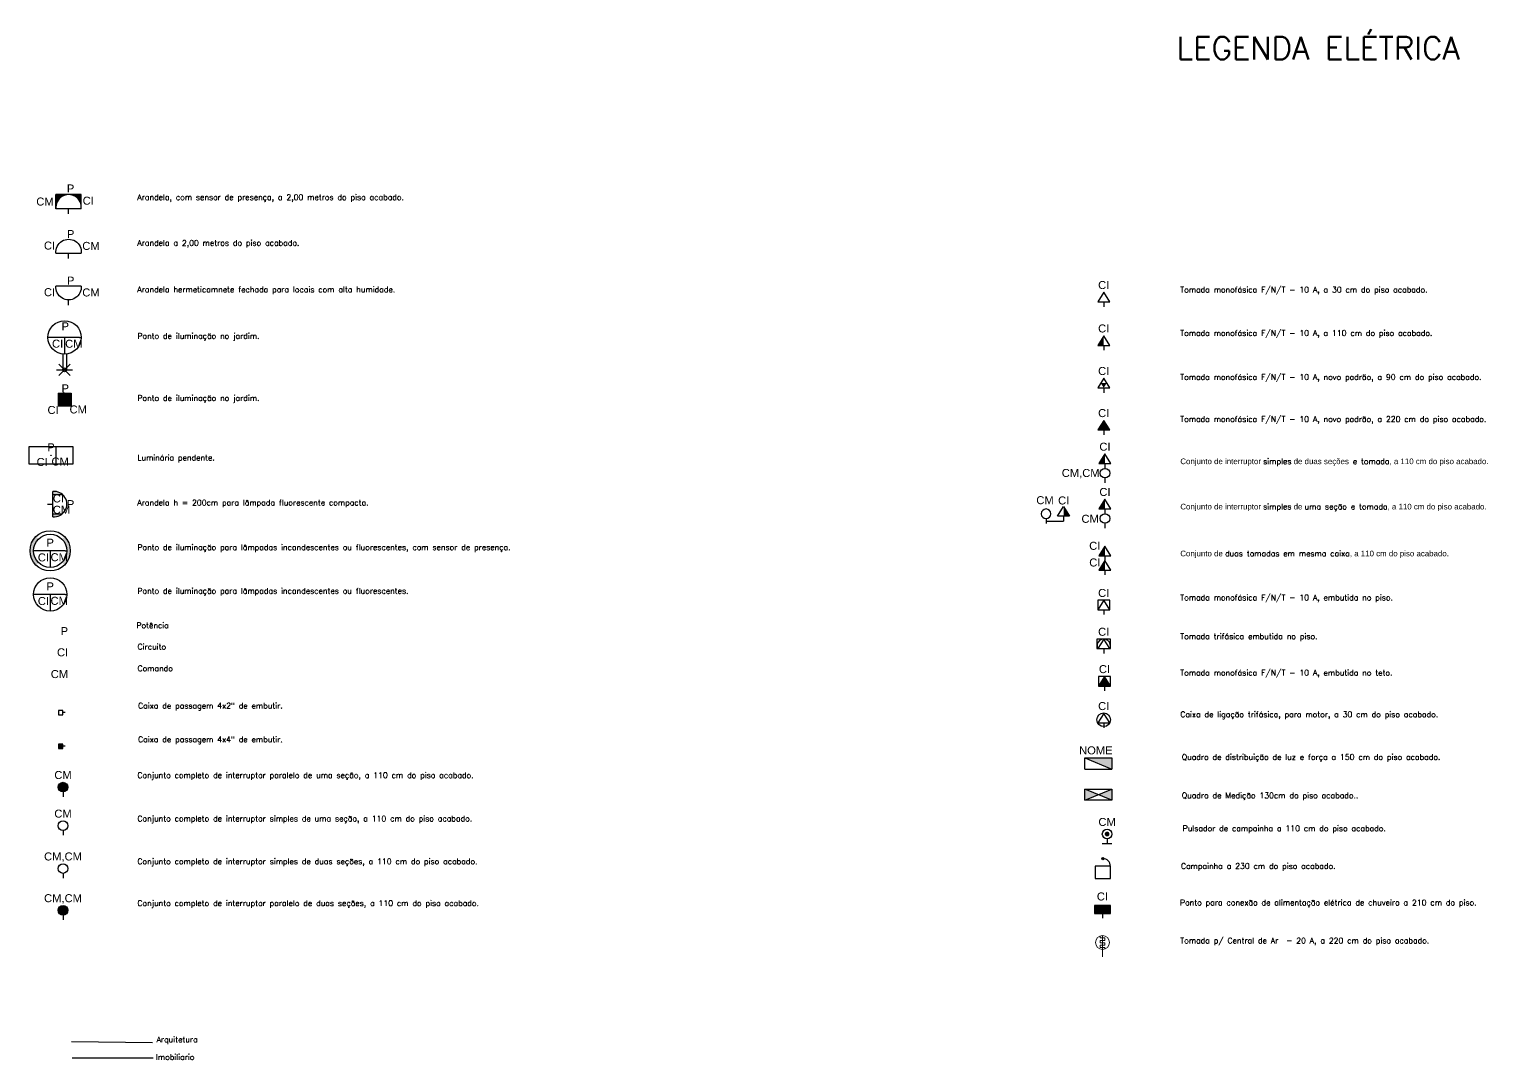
# Model space of a CAD drawing. Header units: millimetres. Extents: x -632.9 to -536.7, y 683.3 to 727.5.
# Drawn here: x -632.95 to -611.08, y 712 to 727.46 of the extents above; entities that cross this region are included whole.
import ezdxf
from ezdxf.enums import TextEntityAlignment as Align

# ---------------------------------------------------------------- set-up
doc = ezdxf.new("R2010")
doc.units = ezdxf.units.MM
doc.header["$MEASUREMENT"] = 0
for name, color, linetype in [('ARQUITETURA', 9, 'Continuous'), ('ELETRODUTO DIVERSOS', 3, 'Continuous'), ('ELETRODUTO LUMINÁRIA', 3, 'Continuous'), ('ELETRODUTO TEXTO', 2, 'Continuous'), ('IMOBILIARIO', 8, 'Continuous'), ('NOTAS', 7, 'Continuous')]:
    doc.layers.add(name, color=color, linetype=linetype)
doc.layers.add('REDE ELETRICA', color=7, linetype='Continuous', lineweight=9)
doc.layers.add('TOMADAS', color=20, linetype='Continuous', lineweight=13)
doc.styles.add('GYN_Carimbo_Página', font='arial.ttf', dxfattribs={"height": 0.6})
doc.styles.add('GYN_Dispositivos', font='arial.ttf', dxfattribs={"height": 0.2})
doc.styles.add('R100', font='simplex.shx', dxfattribs={"height": 2.54})
doc.styles.add('SIMPLEX', font='simplex.shx')

# ---------------------------------------------------------------- blocks, each defined once
blk = doc.blocks.new('*U16')
for p, q in [((-0.373, 0), (-0.416, 0)), ((0.373, 0), (-0.373, 0)), ((0, 0), (0, -0.373)), ((0.373, 0), (0.416, 0)), ((0, -0.373), (0, -0.416))]:
    blk.add_line(p, q)
blk.add_circle((0, 0), 0.416)
at = {"color": 7, "style": 'GYN_Dispositivos'}
blk.add_attdef('P', text='', height=0.2, dxfattribs=at).set_placement((0, 0.16), align=Align.BOTTOM_CENTER)
blk.add_attdef('CI', text='', height=0.2, dxfattribs=at).set_placement((-0.16, 0), align=Align.TOP_RIGHT)
blk.add_attdef('CM', text='', height=0.2, dxfattribs=at).set_placement((0.16, 0), align=Align.TOP_LEFT)
blk = doc.blocks.new('*U20')
h = blk.add_hatch(color=256)
h.paths.add_polyline_path([(0.371, 0.242, 0.205176), (0.132, 0.316), (0.132, 0.242)])
h.paths.add_polyline_path([(0.132, -0.242), (0.132, -0.316, 0.205176), (0.371, -0.242)])
for p, q in [((0, 0), (0.132, 0)), ((0.132, -0.316), (0.132, 0.316)), ((0.132, 0.242), (0.371, 0.242)), ((0.132, -0.07), (0.132, -0.17)), ((0.132, -0.242), (0.371, -0.242))]:
    blk.add_line(p, q)
blk.add_arc((0.165, 0), 0.318, 264.0243, 95.9757)
at = {"color": 7, "style": 'GYN_Dispositivos'}
blk.add_attdef('CI', text='', height=0.2, dxfattribs=at).set_placement((0.132, 0.242), align=Align.TOP_LEFT)
blk.add_attdef('P', text='', height=0.2, dxfattribs=at).set_placement((0.483, 0), align=Align.MIDDLE_LEFT)
blk.add_attdef('CM', text='', height=0.2, dxfattribs=at).set_placement((0.132, -0.301), align=Align.BOTTOM_LEFT)
blk = doc.blocks.new('*U3')
blk.add_line((0, 0.06), (0, 0))
blk.add_lwpolyline([(-0.055, -0.11), (0.055, -0.11), (0.055, 0), (-0.055, 0)], close=True)
blk = doc.blocks.new('*U1')
blk.add_line((0, 0.12), (0, 0))
blk.add_circle((0, 0.24), 0.12)
at = {"layer": 'REDE ELETRICA', "style": 'GYN_Carimbo_Página'}
blk.add_attdef('COMANDO', text='', height=0.2, dxfattribs=at).set_placement((0, 0.542), align=Align.MIDDLE_CENTER)
blk = doc.blocks.new('*U18')
for points in [[(0, 0.36, 0.414214), (-0.12, 0.24), (0, 0.24)], [(-0.12, 0.24, 0.414214), (0, 0.12), (0, 0.24)], [(0.12, 0.24, 0.414214), (0, 0.36), (0, 0.24)], [(0.12, 0.24), (0, 0.24), (0, 0.12, 0.414214)]]:
    blk.add_hatch(color=256).paths.add_polyline_path(points)
h = blk.add_hatch(color=256)
h.paths.add_polyline_path([(0.12, 0.24, 0.414214), (0, 0.36), (0, 0.24)])
h.paths.add_polyline_path([(0, 0.24), (0, 0.12, 0.414214), (0.12, 0.24)])
blk.add_line((0, 0.12), (0, 0))
blk.add_circle((0, 0.24), 0.12)
at = {"layer": 'REDE ELETRICA', "style": 'GYN_Carimbo_Página'}
blk.add_attdef('COMANDO', text='', height=0.2, dxfattribs=at).set_placement((0, 0.542), align=Align.MIDDLE_CENTER)
blk = doc.blocks.new('*U6')
for points in [[(0, 0.24), (-0.075, 0.24), (-0.15, 0.12), (0, 0.12)], [(0, 0.36), (-0.075, 0.24), (0, 0.24)]]:
    blk.add_hatch(color=256).paths.add_polyline_path(points)
for p, q in [((0, 0.36), (-0.15, 0.12)), ((-0.15, 0.12), (0.15, 0.12)), ((0.15, 0.12), (0, 0.36)), ((0, 0.12), (0, 0))]:
    blk.add_line(p, q)
at = {"layer": 'REDE ELETRICA', "style": 'GYN_Carimbo_Página'}
blk.add_attdef('CIRCUITO', text='', height=0.2, dxfattribs=at).set_placement((0, 0.542), align=Align.MIDDLE_CENTER)
blk = doc.blocks.new('*U5')
for p, q in [((0, 0.36), (-0.15, 0.12)), ((-0.15, 0.12), (0.15, 0.12)), ((0.15, 0.12), (0, 0.36)), ((0, 0.12), (0, 0))]:
    blk.add_line(p, q)
at = {"layer": 'REDE ELETRICA', "style": 'GYN_Carimbo_Página'}
blk.add_attdef('CIRCUITO', text='', height=0.2, dxfattribs=at).set_placement((0, 0.542), align=Align.MIDDLE_CENTER)
blk = doc.blocks.new('*U19')
blk.add_hatch(color=256).paths.add_polyline_path([(0.075, 0.24), (-0.075, 0.24), (0, 0.12)])
for p, q in [((0, 0.36), (-0.15, 0.12)), ((-0.15, 0.12), (0.15, 0.12)), ((0.15, 0.12), (0, 0.36)), ((0, 0.12), (0, 0))]:
    blk.add_line(p, q)
at = {"layer": 'REDE ELETRICA', "style": 'GYN_Carimbo_Página'}
blk.add_attdef('CIRCUITO', text='', height=0.2, dxfattribs=at).set_placement((0, 0.542), align=Align.MIDDLE_CENTER)
blk = doc.blocks.new('*U23')
for points in [[(0, 0.24), (-0.075, 0.24), (-0.15, 0.12), (0, 0.12)], [(0, 0.36), (-0.075, 0.24), (0, 0.24)], [(0, 0.36), (0, 0.24), (0.075, 0.24)], [(0.075, 0.24), (0, 0.24), (0, 0.12), (0.15, 0.12)]]:
    blk.add_hatch(color=256).paths.add_polyline_path(points)
for p, q in [((0, 0.36), (-0.15, 0.12)), ((-0.15, 0.12), (0.15, 0.12)), ((0.15, 0.12), (0, 0.36)), ((0, 0.12), (0, 0))]:
    blk.add_line(p, q)
at = {"layer": 'REDE ELETRICA', "style": 'GYN_Carimbo_Página'}
blk.add_attdef('CIRCUITO', text='', height=0.2, dxfattribs=at).set_placement((0, 0.542), align=Align.MIDDLE_CENTER)
blk = doc.blocks.new('Quadro terminal.')
blk.add_hatch(color=256).paths.add_polyline_path([(-0.34, 0.212), (0.34, -0.071), (0.34, 0.212)])
at = {"ltscale": 0.05}
for p, q in [((-0.34, -0.071), (-0.34, 0.212)), ((-0.34, 0.212), (0.34, 0.212)), ((-0.34, 0.212), (0.34, -0.071)), ((0.34, 0.212), (0.34, -0.071)), ((-0.34, -0.071), (0.34, -0.071))]:
    blk.add_line(p, q, dxfattribs=at)
at = {"layer": 'REDE ELETRICA', "style": 'GYN_Carimbo_Página'}
blk.add_attdef('CM', text='', height=0.2, rotation=360, dxfattribs=at).set_placement((-0.254, 0.238), align=Align.BOTTOM_LEFT)
blk = doc.blocks.new('*U8')
blk.add_hatch(color=256).paths.add_polyline_path([(-0.06, 0.24, 1), (0.06, 0.24, 1)])
for p, q in [((-0.12, 0), (0.12, 0)), ((0, 0.12), (0, 0))]:
    blk.add_line(p, q)
blk.add_circle((0, 0.24), 0.12)
at = {"layer": 'REDE ELETRICA', "style": 'GYN_Carimbo_Página'}
blk.add_attdef('COMANDO', text='', height=0.2, dxfattribs=at).set_placement((0, 0.542), align=Align.MIDDLE_CENTER)
blk = doc.blocks.new('*U7')
blk.add_hatch(color=256).paths.add_polyline_path([(-0.2, 0.32), (-0.2, 0.12), (0.2, 0.12), (0.2, 0.32)])
blk.add_line((0, 0.12), (0, 0))
blk.add_lwpolyline([(-0.2, 0.12), (0.2, 0.12), (0.2, 0.32), (-0.2, 0.32)], close=True)
at = {"layer": 'REDE ELETRICA', "style": 'GYN_Carimbo_Página'}
blk.add_attdef('CIRCUITO', text='', height=0.2, dxfattribs=at).set_placement((0, 0.542), align=Align.MIDDLE_CENTER)
blk = doc.blocks.new('*U24')
h = blk.add_hatch(color=256)
h.paths.add_polyline_path([(0.356, 0.355), (0.294, 0.294, -0.198705), (0.416, 0, -0.198998), (0.294, -0.294), (0.355, -0.356, 0.198983), (0.503, 0, 0.198741)])
h.paths.add_polyline_path([(-0.294, 0.294), (-0.356, 0.355, 0.198841), (-0.503, 0, 0.199084), (-0.355, -0.356), (-0.294, -0.294, -0.199119), (-0.416, 0, -0.198827)])
for p, q in [((-0.373, 0), (-0.416, 0)), ((0.373, 0), (-0.373, 0)), ((0, 0), (0, -0.373)), ((0.373, 0), (0.416, 0)), ((0, -0.373), (0, -0.416))]:
    blk.add_line(p, q)
for radius in [0.503, 0.416]:
    blk.add_circle((0, 0), radius)
at = {"color": 7, "style": 'GYN_Dispositivos'}
blk.add_attdef('P', text='', height=0.2, dxfattribs=at).set_placement((0, 0.16), align=Align.BOTTOM_CENTER)
blk.add_attdef('CI', text='', height=0.2, dxfattribs=at).set_placement((-0.16, 0), align=Align.TOP_RIGHT)
blk.add_attdef('CM', text='', height=0.2, dxfattribs=at).set_placement((0.16, 0), align=Align.TOP_LEFT)
blk = doc.blocks.new('*U25')
blk.add_line((0.132, -0.219), (0.132, 0.219))
blk.add_lwpolyline([(-0.545, 0.219), (0.545, 0.219), (0.545, -0.219), (-0.545, -0.219)], close=True)
blk.add_circle((0, 0), 0.00589)
at = {"color": 7, "style": 'GYN_Dispositivos'}
blk.add_attdef('P', text='', height=0.2, dxfattribs=at).set_placement((0, 0.16), align=Align.BOTTOM_CENTER)
blk.add_attdef('CI', text='', height=0.2, dxfattribs=at).set_placement((-0.16, 0), align=Align.TOP_RIGHT)
blk.add_attdef('CM', text='', height=0.2, dxfattribs=at).set_placement((0.16, 0), align=Align.TOP_LEFT)
blk = doc.blocks.new('*U26')
for p, q in [((0, 0.36), (-0.15, 0.12)), ((-0.15, 0.12), (0.15, 0.12)), ((0.15, 0.12), (0, 0.36)), ((0, 0.12), (0, 0))]:
    blk.add_line(p, q)
blk.add_lwpolyline([(-0.15, 0.12), (0.15, 0.12), (0.15, 0.36), (-0.15, 0.36)], close=True)
at = {"layer": 'REDE ELETRICA', "style": 'GYN_Carimbo_Página'}
blk.add_attdef('CIRCUITO', text='', height=0.2, dxfattribs=at).set_placement((0, 0.542), align=Align.MIDDLE_CENTER)
blk = doc.blocks.new('*U28')
blk.add_hatch(color=256).paths.add_polyline_path([(0.16, 0.16), (-0.16, 0.16), (-0.16, -0.16), (0.16, -0.16)])
for p, q in [((0.16, 0.16), (-0.16, -0.16)), ((-0.16, 0.16), (0.16, 0.16)), ((-0.16, 0.16), (-0.16, -0.16)), ((-0.006, 0.16), (-0.036, 0.16)), ((0.16, 0.16), (0.16, -0.16)), ((-0.16, -0.16), (0.16, -0.16))]:
    blk.add_line(p, q)
at = {"color": 7, "style": 'GYN_Dispositivos'}
blk.add_attdef('P', text='', height=0.2, dxfattribs=at).set_placement((0, 0.16), align=Align.BOTTOM_CENTER)
blk.add_attdef('CI', text='', height=0.2, dxfattribs=at).set_placement((-0.16, 0), align=Align.TOP_RIGHT)
blk.add_attdef('CM', text='', height=0.2, dxfattribs=at).set_placement((0.16, 0), align=Align.TOP_LEFT)
blk = doc.blocks.new('*U29')
for p, q in [((-0.373, 0), (-0.416, 0)), ((0.373, 0), (-0.373, 0)), ((0, 0), (0, -0.373)), ((0.373, 0), (0.416, 0)), ((-0.141, -0.952), (0.14, -0.671)), ((0.14, -0.952), (-0.141, -0.671)), ((-0.048, -0.413), (-0.048, -0.811)), ((0, -0.373), (0, -0.416)), ((0.047, -0.413), (0.047, -0.811)), ((-0.199, -0.811), (0.198, -0.811))]:
    blk.add_line(p, q)
for centre, radius in [((0, 0), 0.416), ((0, -0.811), 0.0472)]:
    blk.add_circle(centre, radius)
at = {"color": 7, "style": 'GYN_Dispositivos'}
blk.add_attdef('P', text='', height=0.2, dxfattribs=at).set_placement((0, 0.16), align=Align.BOTTOM_CENTER)
blk.add_attdef('CI', text='', height=0.2, dxfattribs=at).set_placement((-0.16, 0), align=Align.TOP_RIGHT)
blk.add_attdef('CM', text='', height=0.2, dxfattribs=at).set_placement((0.16, 0), align=Align.TOP_LEFT)
blk = doc.blocks.new('*U30')
for p, q in [((0, 0.36), (-0.15, 0.12)), ((-0.15, 0.12), (0.15, 0.12)), ((0.15, 0.12), (0, 0.36)), ((0, 0.12), (0, 0))]:
    blk.add_line(p, q)
blk.add_arc((0, 0.193), 0.167, 334.0108, 205.9892)
at = {"layer": 'REDE ELETRICA', "style": 'GYN_Carimbo_Página'}
blk.add_attdef('CIRCUITO', text='', height=0.2, dxfattribs=at).set_placement((0, 0.542), align=Align.MIDDLE_CENTER)
blk = doc.blocks.new('*U31')
for p, q in [((0, 0), (0.132, 0)), ((0.478, -0.316), (0.478, 0.316))]:
    blk.add_line(p, q)
blk.add_arc((0.449, 0), 0.317, 84.8693, 275.1307)
blk = doc.blocks.new('*U32')
for p, q in [((0, 0), (0.132, 0)), ((0.132, -0.316), (0.132, 0.316))]:
    blk.add_line(p, q)
blk.add_arc((0.165, 0), 0.318, 264.0243, 95.9757)
blk = doc.blocks.new('*U33')
for points in [[(0.198, 0.316, -0.383986), (0.483, 0), (0.483, 0.316)], [(0.198, -0.316), (0.483, -0.316), (0.483, 0, -0.383986)]]:
    blk.add_hatch(color=256).paths.add_polyline_path(points)
for p, q in [((0, 0), (0.132, 0)), ((0.132, -0.316), (0.132, 0.316)), ((0.132, 0.316), (0.483, 0.316)), ((0.483, -0.316), (0.483, 0.316)), ((0.132, -0.316), (0.483, -0.316))]:
    blk.add_line(p, q)
blk.add_arc((0.165, 0), 0.318, 264.0243, 95.9757)
blk = doc.blocks.new('*U34')
for p, q in [((0, 0.36), (-0.15, 0.12)), ((-0.15, 0.12), (0.15, 0.12)), ((0.15, 0.12), (0, 0.36)), ((0, 0.12), (0, 0))]:
    blk.add_line(p, q)
blk.add_circle((0, 0.2), 0.17)
at = {"layer": 'REDE ELETRICA', "style": 'GYN_Carimbo_Página'}
blk.add_attdef('CIRCUITO', text='', height=0.2, dxfattribs=at).set_placement((0, 0.542), align=Align.MIDDLE_CENTER)
blk = doc.blocks.new('*U27')
for points in [[(0, 0.24), (-0.075, 0.24), (-0.15, 0.12), (0, 0.12)], [(0, 0.36), (-0.075, 0.24), (0, 0.24)], [(0, 0.36), (0, 0.24), (0.075, 0.24)], [(0.075, 0.24), (0, 0.24), (0, 0.12), (0.15, 0.12)]]:
    blk.add_hatch(color=256).paths.add_polyline_path(points)
for p, q in [((0, 0.36), (-0.15, 0.12)), ((-0.15, 0.12), (0.15, 0.12)), ((0.15, 0.12), (0, 0.36)), ((0, 0.12), (0, 0))]:
    blk.add_line(p, q)
blk.add_lwpolyline([(-0.15, 0.12), (0.15, 0.12), (0.15, 0.36), (-0.15, 0.36)], close=True)
at = {"layer": 'REDE ELETRICA', "style": 'GYN_Carimbo_Página'}
blk.add_attdef('CIRCUITO', text='', height=0.2, dxfattribs=at).set_placement((0, 0.542), align=Align.MIDDLE_CENTER)
blk = doc.blocks.new('*U21')
for points in [[(0, -0.055), (0, 0), (-0.055, 0)], [(0.055, 0), (0, 0), (0, -0.055)], [(0, -0.055), (0.055, -0.055), (0.055, 0)], [(-0.055, 0), (-0.055, -0.055), (0, -0.055)], [(-0.055, -0.11), (0, -0.055), (-0.055, -0.055)], [(-0.055, -0.11), (0, -0.11), (0, -0.055)], [(0.055, -0.11), (0, -0.055), (0, -0.11)], [(0.055, -0.11), (0.055, -0.055), (0, -0.055)]]:
    blk.add_hatch(color=256).paths.add_polyline_path(points)
for p, q in [((-0.055, 0), (0.055, -0.11)), ((-0.055, -0.11), (0.055, 0)), ((0, 0.06), (0, 0)), ((0, -0.11), (0, 0)), ((-0.055, -0.055), (0.055, -0.055))]:
    blk.add_line(p, q)
blk.add_lwpolyline([(-0.055, -0.11), (0.055, -0.11), (0.055, 0), (-0.055, 0)], close=True)

msp = doc.modelspace()

# ---------------------------------------------------------------- hatches: boundary and pattern name
at = {"layer": 'ELETRODUTO DIVERSOS', "ltscale": 0.01}
h = msp.add_hatch(color=256, dxfattribs=at)
h.dxf.hatch_style = 1
h.paths.add_polyline_path([(-617.122, 715.899), (-616.918, 715.981), (-617.122, 716.063)])
h.paths.add_polyline_path([(-616.918, 715.981), (-616.714, 715.899), (-616.714, 716.063)])
at = {"layer": 'ELETRODUTO LUMINÁRIA'}
msp.add_hatch(color=256, dxfattribs=at).paths.add_polyline_path([(-616.833, 715.021, 1), (-616.867, 715.021, 1)])

# ---------------------------------------------------------------- linework, layer by layer
at = {"layer": 'ARQUITETURA'}
msp.add_line((-632.315, 712.278), (-631.098, 712.262), dxfattribs=at)
at = {"layer": 'ELETRODUTO DIVERSOS', "ltscale": 0.01}
for p, q in [((-617.122, 715.899), (-616.714, 716.063)), ((-616.714, 715.899), (-617.122, 716.063))]:
    msp.add_line(p, q, dxfattribs=at)
msp.add_lwpolyline([(-616.714, 715.899), (-617.122, 715.899), (-617.122, 716.063), (-616.714, 716.063)], close=True, dxfattribs=at)
at = {"layer": 'ELETRODUTO LUMINÁRIA'}
for p, q in [((-617.701, 720.083), (-617.438, 720.083)), ((-616.736, 714.907), (-616.965, 714.907)), ((-616.965, 714.907), (-616.965, 714.723)), ((-616.736, 714.723), (-616.736, 714.907)), ((-616.965, 714.723), (-616.736, 714.723))]:
    msp.add_line(p, q, dxfattribs=at)
msp.add_lwpolyline([(-616.939, 718.169), (-616.735, 718.169), (-616.735, 718.313), (-616.939, 718.313)], close=True, dxfattribs=at)
msp.add_circle((-616.85, 715.021), 0.0169, dxfattribs=at)
msp.add_arc((-616.85, 714.907), 0.114, 360, 90, dxfattribs=at)
at = {"layer": 'IMOBILIARIO'}
msp.add_line((-632.306, 712.032), (-631.089, 712.032), dxfattribs=at)
at = {"layer": 'TOMADAS', "ltscale": 3}
for p, q in [((-616.855, 713.868), (-616.855, 713.55)), ((-616.891, 713.861), (-616.891, 713.832)), ((-616.891, 713.832), (-616.819, 713.832)), ((-616.891, 713.795), (-616.819, 713.795)), ((-616.891, 713.795), (-616.891, 713.759)), ((-616.891, 713.759), (-616.819, 713.759)), ((-616.891, 713.723), (-616.819, 713.723)), ((-616.891, 713.723), (-616.891, 713.686)), ((-616.891, 713.686), (-616.819, 713.686)), ((-616.819, 713.832), (-616.819, 713.795)), ((-616.819, 713.759), (-616.819, 713.723)), ((-616.819, 713.686), (-616.819, 713.666))]:
    msp.add_line(p, q, dxfattribs=at)
msp.add_circle((-616.855, 713.763), 0.104, dxfattribs=at)

# ---------------------------------------------------------------- block references
at = {"layer": 'ELETRODUTO LUMINÁRIA'}
ref = msp.add_blockref('*U33', (-632.357, 724.687), dxfattribs=dict(at, xscale=0.5999996999998075, yscale=0.5999996999998075, zscale=0.5999996999998075, rotation=89.99999999999999))
ref.add_attrib('P', 'P', dxfattribs={"layer": '0', "color": 7, "height": 0.12, "style": 'GYN_Dispositivos'}).set_placement((-632.383, 725.069), align=Align.MIDDLE_LEFT)
ref.add_attrib('CI', 'CI', dxfattribs={"layer": '0', "color": 7, "height": 0.12, "style": 'GYN_Dispositivos'}).set_placement((-632.146, 724.946), align=Align.TOP_LEFT)
ref.add_attrib('CM', 'CM', dxfattribs={"layer": '0', "color": 7, "height": 0.12, "style": 'GYN_Dispositivos'}).set_placement((-632.842, 724.777), align=Align.BOTTOM_LEFT)
ref = msp.add_blockref('*U32', (-632.357, 724.018), dxfattribs=dict(at, xscale=-0.5999996999998075, yscale=0.5999996999998303, zscale=0.5999996999998289, rotation=270))
ref.add_attrib('P', 'P', dxfattribs={"layer": '0', "color": 7, "height": 0.12, "style": 'GYN_Dispositivos'}).set_placement((-632.382, 724.386), align=Align.MIDDLE_LEFT)
ref.add_attrib('CI', 'CI', dxfattribs={"layer": '0', "color": 7, "height": 0.12, "style": 'GYN_Dispositivos'}).set_placement((-632.727, 724.273), align=Align.TOP_LEFT)
ref.add_attrib('CM', 'CM', dxfattribs={"layer": '0', "color": 7, "height": 0.12, "style": 'GYN_Dispositivos'}).set_placement((-632.152, 724.112), align=Align.BOTTOM_LEFT)
ref = msp.add_blockref('*U31', (-632.357, 723.32), dxfattribs=dict(at, xscale=-0.5999996999998075, yscale=0.5999996999998303, zscale=0.5999996999998289, rotation=270))
ref.add_attrib('P', 'P', dxfattribs={"layer": '0', "color": 7, "height": 0.12, "style": 'GYN_Dispositivos'}).set_placement((-632.382, 723.688), align=Align.MIDDLE_LEFT)
ref.add_attrib('CI', 'CI', dxfattribs={"layer": '0', "color": 7, "height": 0.12, "style": 'GYN_Dispositivos'}).set_placement((-632.727, 723.574), align=Align.TOP_LEFT)
ref.add_attrib('CM', 'CM', dxfattribs={"layer": '0', "color": 7, "height": 0.12, "style": 'GYN_Dispositivos'}).set_placement((-632.152, 723.414), align=Align.BOTTOM_LEFT)
for name, p, xscale, yscale, zscale, values in [('*U5', (-616.837, 723.296), 0.6000000000000001, 0.6000000000000001, 0.6000000000000001, {'CIRCUITO': 'CI'}), ('*U6', (-616.837, 722.645), 0.6000000000000001, 0.6000000000000001, 0.6000000000000001, {'CIRCUITO': 'CI'}), ('*U19', (-616.837, 722.007), 0.6000000000000001, 0.6000000000000001, 0.6000000000000001, {'CIRCUITO': 'CI'}), ('*U23', (-616.837, 721.376), 0.6000000000000001, 0.6000000000000001, 0.6000000000000001, {'CIRCUITO': 'CI'}), ('*U6', (-616.818, 720.872), 0.6000000000000001, 0.6000000000000001, 0.6000000000000001, {'CIRCUITO': 'CI'}), ('*U20', (-632.673, 720.336), 0.5999996999998075, 0.5999996999998075, 0.5999996999998075, {'P': 'P', 'CI': 'CI', 'CM': 'CM'}), ('*U6', (-616.818, 720.193), 0.6000000000000001, 0.6000000000000001, 0.6000000000000001, {'CIRCUITO': 'CI'}), ('*U26', (-616.837, 718.679), 0.6000000000000001, 0.6000000000000001, 0.6000000000000001, {'CIRCUITO': 'CI'}), ('*U30', (-616.837, 718.097), 0.6000000000000001, 0.6000000000000001, 0.6000000000000001, {'CIRCUITO': 'CI'}), ('*U27', (-616.825, 717.537), 0.6000000000000001, 0.6000000000000001, 0.6000000000000001, {'CIRCUITO': 'CI'}), ('*U34', (-616.837, 716.983), 0.6000000000000001, 0.6000000000000001, 0.6000000000000001, {'CIRCUITO': 'CI'}), ('*U18', (-632.441, 715.949), 0.6000000000000001, 0.6000000000000001, 0.6000000000000001, {'COMANDO': 'CM'}), ('*U1', (-632.441, 715.37), 0.6000000000000001, 0.6000000000000001, 0.6000000000000001, {'COMANDO': 'CM'}), ('*U8', (-616.786, 715.245), 0.6000000000000001, 0.6000000000000001, 0.6000000000000001, {'COMANDO': 'CM'}), ('*U1', (-632.441, 714.728), 0.6000000000000001, 0.6000000000000001, 0.6000000000000001, {'COMANDO': 'CM,CM'}), ('*U18', (-632.441, 714.102), 0.6000000000000001, 0.6000000000000001, 0.6000000000000001, {'COMANDO': 'CM,CM'}), ('*U7', (-616.856, 714.128), 0.6000000000000001, 0.6000000000000001, 0.6000000000000001, {'CIRCUITO': 'CI'})]:
    msp.add_blockref(name, p, dxfattribs=dict(at, xscale=xscale, yscale=yscale, zscale=zscale)).add_auto_attribs(values)
ref = msp.add_blockref('*U29', (-632.417, 722.836), dxfattribs=dict(at, xscale=0.6000000000000001, yscale=0.6000000000000001, zscale=0.6000000000000001))
ref.add_attrib('P', 'P', dxfattribs={"layer": '0', "color": 7, "height": 0.12, "style": 'GYN_Dispositivos'}).set_placement((-632.407, 722.906), align=Align.BOTTOM_CENTER)
ref.add_attrib('CI', 'CI', dxfattribs={"layer": '0', "color": 7, "height": 0.12, "style": 'GYN_Dispositivos'}).set_placement((-632.438, 722.802), align=Align.TOP_RIGHT)
ref.add_attrib('CM', 'CM', dxfattribs={"layer": '0', "color": 7, "height": 0.12, "style": 'GYN_Dispositivos'}).set_placement((-632.409, 722.801), align=Align.TOP_LEFT)
ref = msp.add_blockref('*U28', (-632.417, 721.906), dxfattribs=dict(at, xscale=0.6000000000000001, yscale=0.6000000000000001, zscale=0.6000000000000001))
ref.add_attrib('P', 'P', dxfattribs={"layer": '0', "color": 7, "height": 0.12, "style": 'GYN_Dispositivos'}).set_placement((-632.407, 721.976), align=Align.BOTTOM_CENTER)
ref.add_attrib('CI', 'CI', dxfattribs={"layer": '0', "color": 7, "height": 0.12, "style": 'GYN_Dispositivos'}).set_placement((-632.506, 721.808), align=Align.TOP_RIGHT)
ref.add_attrib('CM', 'CM', dxfattribs={"layer": '0', "color": 7, "height": 0.12, "style": 'GYN_Dispositivos'}).set_placement((-632.343, 721.816), align=Align.TOP_LEFT)
ref = msp.add_blockref('*U25', (-632.621, 721.067), dxfattribs=dict(at, xscale=0.6000000000000001, yscale=0.6000000000000001, zscale=0.6000000000000001))
ref.add_attrib('P', 'P', dxfattribs={"layer": '0', "color": 7, "height": 0.12, "style": 'GYN_Dispositivos'}).set_placement((-632.621, 721.092), align=Align.BOTTOM_CENTER)
ref.add_attrib('CI', 'CI', dxfattribs={"layer": '0', "color": 7, "height": 0.12, "style": 'GYN_Dispositivos'}).set_placement((-632.669, 721.028), align=Align.TOP_RIGHT)
ref.add_attrib('CM', 'CM', dxfattribs={"layer": '0', "color": 7, "height": 0.12, "style": 'GYN_Dispositivos'}).set_placement((-632.614, 721.035), align=Align.TOP_LEFT)
ref = msp.add_blockref('*U1', (-616.818, 720.656), dxfattribs=dict(at, xscale=0.6000000000000001, yscale=0.6000000000000001, zscale=0.6000000000000001))
ref.add_attrib('COMANDO', 'CM,CM', dxfattribs={"layer": 'REDE ELETRICA', "height": 0.12, "style": 'GYN_Carimbo_Página'}).set_placement((-617.182, 720.803), align=Align.MIDDLE_CENTER)
ref = msp.add_blockref('*U1', (-617.701, 720.047), dxfattribs=dict(at, xscale=-0.6000000000000001, yscale=0.6000000000000001, zscale=0.6000000000000001))
ref.add_attrib('COMANDO', 'CM', dxfattribs={"layer": 'REDE ELETRICA', "height": 0.12, "style": 'GYN_Carimbo_Página'}).set_placement((-617.717, 720.395), align=Align.MIDDLE_CENTER)
ref = msp.add_blockref('*U6', (-617.438, 720.083), dxfattribs=dict(at, xscale=-0.6000000000000001, yscale=0.6000000000000001, zscale=0.6000000000000001))
ref.add_attrib('CIRCUITO', 'CI', dxfattribs={"layer": 'REDE ELETRICA', "height": 0.12, "style": 'GYN_Carimbo_Página'}).set_placement((-617.437, 720.391), align=Align.MIDDLE_CENTER)
ref = msp.add_blockref('*U1', (-616.818, 719.977), dxfattribs=dict(at, xscale=0.6000000000000001, yscale=0.6000000000000001, zscale=0.6000000000000001))
ref.add_attrib('COMANDO', 'CM', dxfattribs={"layer": 'REDE ELETRICA', "height": 0.12, "style": 'GYN_Carimbo_Página'}).set_placement((-617.04, 720.116), align=Align.MIDDLE_CENTER)
ref = msp.add_blockref('*U24', (-632.633, 719.636), dxfattribs=dict(at, xscale=0.6000000000000001, yscale=0.6000000000000001, zscale=0.6000000000000001))
ref.add_attrib('P', 'P', dxfattribs={"layer": '0', "color": 7, "height": 0.12, "style": 'GYN_Dispositivos'}).set_placement((-632.633, 719.662), align=Align.BOTTOM_CENTER)
ref.add_attrib('CI', 'CI', dxfattribs={"layer": '0', "color": 7, "height": 0.12, "style": 'GYN_Dispositivos'}).set_placement((-632.651, 719.597), align=Align.TOP_RIGHT)
ref.add_attrib('CM', 'CM', dxfattribs={"layer": '0', "color": 7, "height": 0.12, "style": 'GYN_Dispositivos'}).set_placement((-632.628, 719.6), align=Align.TOP_LEFT)
ref = msp.add_blockref('*U6', (-616.818, 719.49), dxfattribs=dict(at, xscale=0.6000000000000001, yscale=0.6000000000000001, zscale=0.6000000000000001))
ref.add_attrib('CIRCUITO', 'CI', dxfattribs={"layer": 'REDE ELETRICA', "height": 0.12, "style": 'GYN_Carimbo_Página'}).set_placement((-616.971, 719.711), align=Align.MIDDLE_CENTER)
ref = msp.add_blockref('*U6', (-616.818, 719.274), dxfattribs=dict(at, xscale=0.6000000000000001, yscale=0.6000000000000001, zscale=0.6000000000000001))
ref.add_attrib('CIRCUITO', 'CI', dxfattribs={"layer": 'REDE ELETRICA', "height": 0.12, "style": 'GYN_Carimbo_Página'}).set_placement((-616.97, 719.461), align=Align.MIDDLE_CENTER)
ref = msp.add_blockref('*U16', (-632.633, 718.982), dxfattribs=dict(at, xscale=0.6000000000000001, yscale=0.6000000000000001, zscale=0.6000000000000001))
ref.add_attrib('P', 'P', dxfattribs={"layer": '0', "color": 7, "height": 0.12, "style": 'GYN_Dispositivos'}).set_placement((-632.633, 719.007), align=Align.BOTTOM_CENTER)
ref.add_attrib('CI', 'CI', dxfattribs={"layer": '0', "color": 7, "height": 0.12, "style": 'GYN_Dispositivos'}).set_placement((-632.651, 718.943), align=Align.TOP_RIGHT)
ref.add_attrib('CM', 'CM', dxfattribs={"layer": '0', "color": 7, "height": 0.12, "style": 'GYN_Dispositivos'}).set_placement((-632.628, 718.946), align=Align.TOP_LEFT)
at = {"layer": 'ELETRODUTO LUMINÁRIA', "xscale": 0.6000000000000001, "yscale": 0.6000000000000001, "zscale": 0.6000000000000001, "rotation": 270}
for name, p in [('*U3', (-632.445, 717.211)), ('*U21', (-632.445, 716.705))]:
    msp.add_blockref(name, p, dxfattribs=at)
at = {"layer": 'ELETRODUTO LUMINÁRIA'}
ref = msp.add_blockref('Quadro terminal.', (-616.918, 716.405), dxfattribs=dict(at, xscale=0.6000000000000001, yscale=0.6000000000000001, zscale=0.6000000000000001))
ref.add_attrib('CM', 'NOME', dxfattribs={"layer": 'REDE ELETRICA', "height": 0.12, "rotation": 360, "style": 'GYN_Carimbo_Página'}).set_placement((-617.206, 716.548), align=Align.BOTTOM_LEFT)

# ---------------------------------------------------------------- texts
at = {"layer": 'ELETRODUTO DIVERSOS', "style": 'R100'}
msp.add_text('LEGENDA ELÉTRICA ', height=0.3394, dxfattribs=at).set_placement((-613.503, 727.175), align=Align.MIDDLE_CENTER)
at = {"layer": 'ELETRODUTO TEXTO', "width": 12.62875, "attachment_point": 1, "style": 'SIMPLEX'}
for s, insert, char_height in [('Arandela, com sensor de presença, a 2,00 metros do piso acabado.', (-631.326, 724.98), 0.08463), ('Arandela a 2,00 metros do piso acabado.', (-631.326, 724.295), 0.08463), ('Arandela hermeticamnete fechada para locais com alta humidade.', (-631.326, 723.597), 0.08463), ('Tomada monofásica F/N/T - 10 A, a 30 cm do piso acabado.{\\H1.3504x; }', (-615.688, 723.594), 0.08463), ('Ponto de iluminação no jardim. ', (-631.326, 722.9), 0.08463), ('Tomada monofásica F/N/T - 10 A, a 110 cm do piso acabado.{\\H1.3504x; }', (-615.688, 722.944), 0.08463), ('Tomada monofásica F/N/T - 10 A, novo padrão, a 90 cm do piso acabado.{\\H1.3504x; }', (-615.688, 722.284), 0.08463), ('Ponto de iluminação no jardim. ', (-631.326, 721.969), 0.08463), ('Tomada monofásica F/N/T - 10 A, novo padrão, a 220 cm do piso acabado.{\\H1.3504x; }', (-615.688, 721.653), 0.08463), ('Luminária pendente. ', (-631.326, 721.075), 0.08463), ('{\\fArial|b0|i0|c186|p34;Conjunto de interruptor }simples{\\fArial|b0|i0|c186|p34; de duas seções} e tomada{\\fArial|b0|i0|c186|p34;, a 110 cm do piso acabado.\\H1.35x; }', (-615.688, 721.02), 0.084627), ('Arandela h = 200cm para lâmpada fluorescente compacta. ', (-631.326, 720.401), 0.08463), ('{\\fArial|b0|i0|c186|p34;Conjunto de interruptor }simples{\\fArial|b0|i0|c186|p34; de }uma seção e tomada{\\fArial|b0|i0|c186|p34;, a 110 cm do piso acabado.\\H1.35x; }', (-615.688, 720.341), 0.084627), ('Ponto de iluminação para lâmpadas incandescentes ou fluorescentes, com sensor de presença. ', (-631.326, 719.731), 0.08463), ('{\\fArial|b0|i0|c186|p34;Conjunto de }duas tomadas em mesma caixa{\\fArial|b0|i0|c186|p34;, a 110 cm do piso acabado.\\H1.35x; }', (-615.688, 719.638), 0.084627), ('Ponto de iluminação para lâmpadas incandescentes ou fluorescentes. ', (-631.326, 719.077), 0.08463), ('Tomada monofásica F/N/T - 10 A, embutida no piso.{\\H1.3504x; }', (-615.688, 718.978), 0.08463), ('Potência{\\H1.3388x; }', (-631.34, 718.56), 0.08463), ('\\pxb0.33333,ql;Circuito', (-631.323, 718.241), 0.08463), ('Tomada trifásica embutida no piso.{\\H1.3504x; }', (-615.688, 718.396), 0.08463), ('\\pxb0.33333,ql;Comando', (-631.323, 717.915), 0.08463), ('Tomada monofásica F/N/T - 10 A, embutida no teto.{\\H1.3504x; }', (-615.688, 717.851), 0.08463), ('\\pxb0.33333,ql;Caixa de passagem 4x2" de embutir.', (-631.315, 717.356), 0.08463), ('Caixa de ligação trifásica, para motor, a 30 cm do piso acabado.{\\H1.3504x; }', (-615.688, 717.226), 0.08463), ('\\pxb0.33333,ql;Caixa de passagem 4x4" de embutir.', (-631.315, 716.85), 0.08463), ('Quadro de distribuição de luz e força a 150 cm do piso acabado.{\\H1.3511x; }', (-615.666, 716.586), 0.08463), ('Conjunto completo de interruptor paralelo de uma seção, a 110 cm do piso acabado.{\\H1.3504x; }', (-631.326, 716.314), 0.08463), ('Quadro de Medição 130cm do piso acabado..', (-615.666, 716.01), 0.08463), ('Conjunto completo de interruptor simples de uma seção, a 110 cm do piso acabado.{\\H1.3504x; }', (-631.326, 715.663), 0.08463), ('\\pxb0.33333,ql;Pulsador de campainha a 110 cm do piso acabado.', (-615.653, 715.517), 0.08463), ('Conjunto completo de interruptor simples de duas seções, a 110 cm do piso acabado.{\\H1.3504x; }', (-631.326, 715.021), 0.08463), ('\\pxb0.33333,ql;Campainha a 230 cm do piso acabado.', (-615.678, 714.952), 0.08463), ('Conjunto completo de interruptor paralelo de duas seções, a 110 cm do piso acabado.{\\H1.3504x; }', (-631.326, 714.395), 0.08463), ('Ponto para conexão de alimentação elétrica de chuveiro a 210 cm do piso.{\\H1.3388x; }', (-615.693, 714.404), 0.08463), ('Tomada p/ Central de Ar  - 20 A, a 220 cm do piso acabado.{\\H1.3504x; }', (-615.688, 713.834), 0.08463), ('Arquitetura', (-631.038, 712.351), 0.08463), ('Imobiliario', (-631.047, 712.088), 0.08463)]:
    msp.add_mtext(s, dxfattribs=dict(at, insert=insert, char_height=char_height))
at = {"layer": 'NOTAS', "char_height": 0.12, "attachment_point": 5, "style": 'GYN_Carimbo_Página'}
for s, insert, width in [('\\pxb0.33333,ql;P', (-632.372, 718.432), 0.20806), ('\\pxb0.33333,ql;CI', (-632.427, 718.113), 0.20806), ('\\pxb0.33333,ql;CM', (-632.496, 717.787), 0.25662)]:
    msp.add_mtext(s, dxfattribs=dict(at, insert=insert, width=width))

doc.saveas('drawing.dxf')
